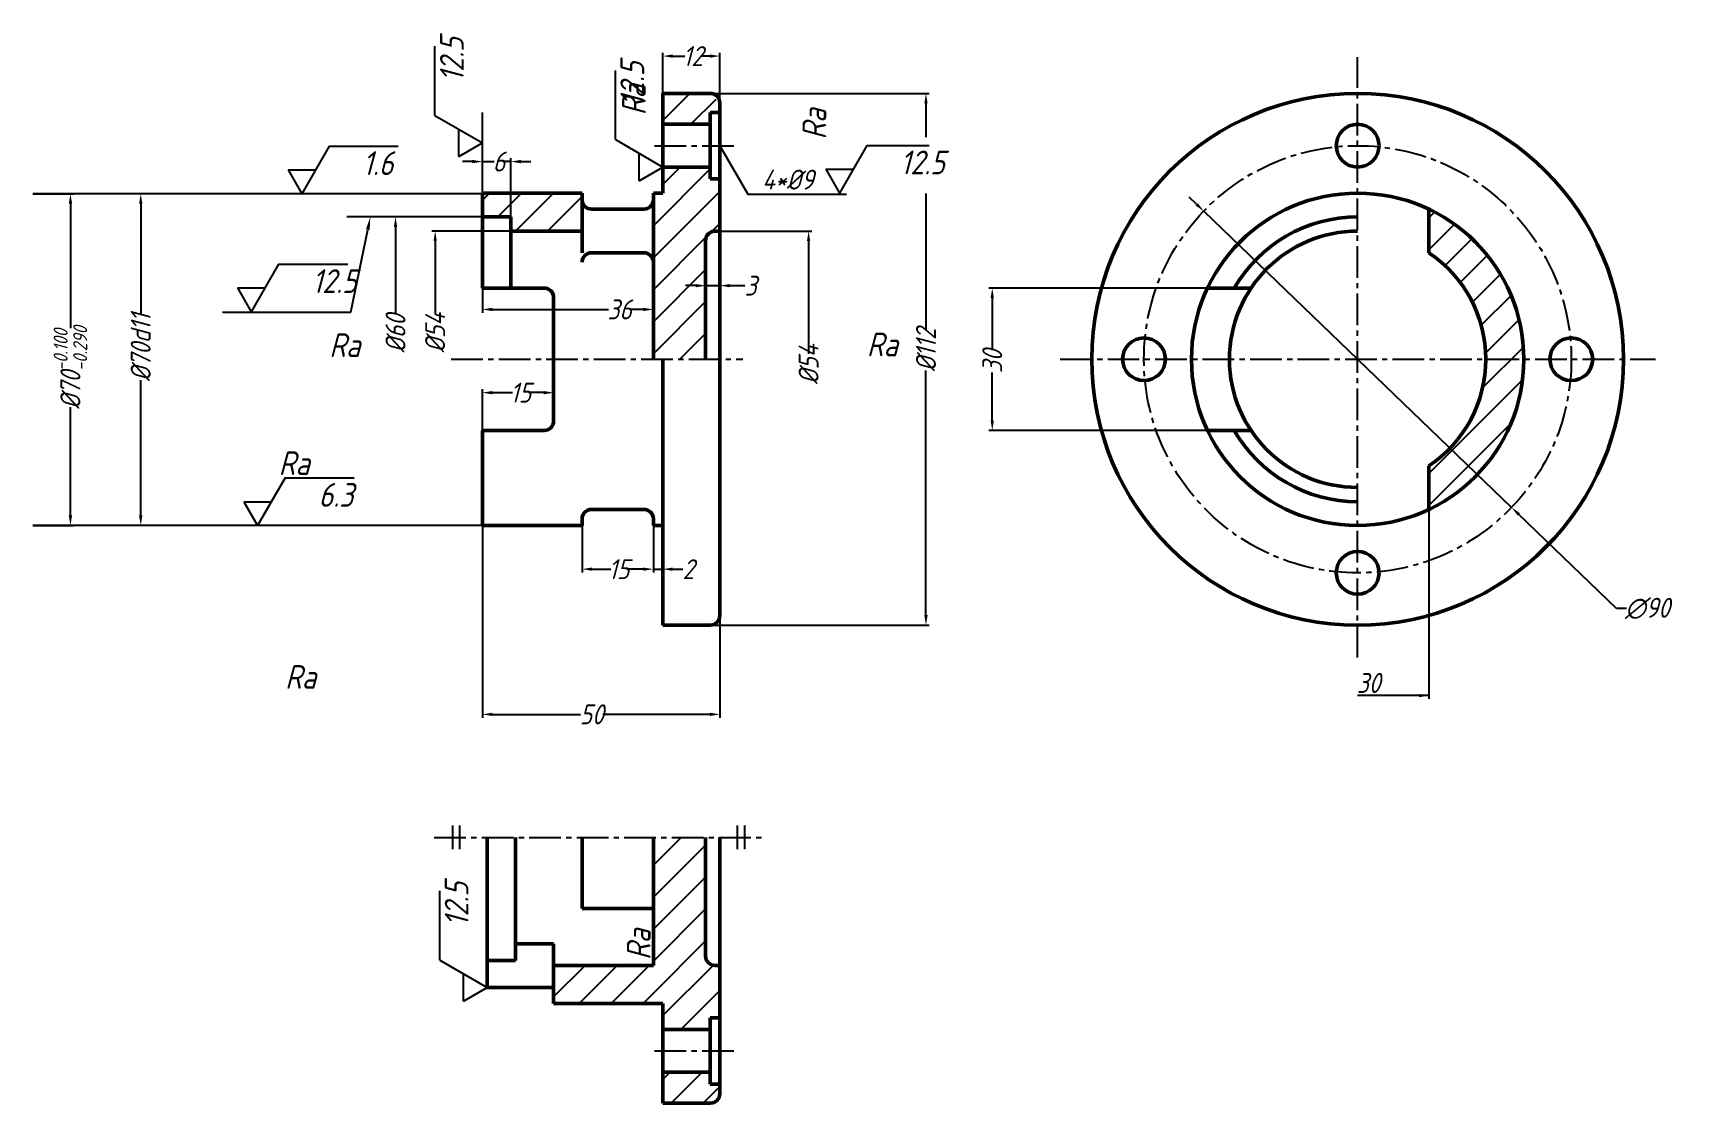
# Model space of a CAD drawing. Header units: millimetres. Extents: x 11 to 357, y 83 to 309.
import ezdxf
from ezdxf.enums import TextEntityAlignment as Align

# ---------------------------------------------------------------- set-up
doc = ezdxf.new("R2010")
doc.units = ezdxf.units.MM
doc.header["$LTSCALE"] = 0.35
doc.linetypes.add('CENTER2', pattern=[28.575, 19.05, -3.175, 3.175, -3.175])
doc.layers.add('粗实线', color=7, linetype='Continuous', lineweight=50)
for name, color, linetype in [('细实线', 3, 'Continuous'), ('细实线h', 2, 'Continuous'), ('细点画线', 1, 'CENTER2')]:
    doc.layers.add(name, color=color, linetype=linetype)
doc.styles.add('工程图样文字', font='gbeitc.shx', dxfattribs={"bigfont": 'gbcbig.shx'})
doc.dimstyles.new('我的标注', dxfattribs={"dimscale": 1.4, "dimtxt": 3, "dimasz": 1.5, "dimexe": 0.5, "dimexo": 0, "dimgap": 0.09, "dimtad": 0, "dimdec": 0, "dimzin": 0, "dimdsep": 46, "dimtxsty": '工程图样文字', "dimcen": 0.09, "dimadec": 0, "dimazin": 0, "dimtfac": 1, "dimtdec": 0, "dimtmove": 0, "dimatfit": 1, "dimfxl": 1, "dimtolj": 1, "dimtzin": 0, "dimarcsym": 0})
doc.dimstyles.new('我的标注$3', dxfattribs={"dimscale": 1.4, "dimtxt": 3, "dimasz": 1.5, "dimexe": 0.5, "dimexo": 0, "dimgap": 0.59, "dimtad": 0, "dimtoh": 1, "dimdec": 0, "dimzin": 0, "dimdsep": 46, "dimtxsty": '工程图样文字', "dimcen": 0.09, "dimadec": 0, "dimazin": 0, "dimtfac": 1, "dimtdec": 0, "dimtmove": 1, "dimatfit": 2, "dimfxl": 1, "dimtolj": 1, "dimtzin": 0, "dimarcsym": 0})

# ---------------------------------------------------------------- blocks, each defined once
blk = doc.blocks.new('*D47')
at = {"layer": 'Defpoints', "color": 0, "linetype": 'ByBlock', "transparency": 16777216}
for p in [(257.81, 271.23), (322.65, 208.81)]:
    blk.add_point(p, dxfattribs=at)
at = {"layer": '细实线h', "color": 0, "linetype": 'ByBlock', "lineweight": -2, "transparency": 16777216}
for p, q in [((256.3, 272.68), (254.78, 274.14)), ((257.81, 271.23), (322.65, 208.81)), ((344.75, 187.54), (324.16, 207.35)), ((346.85, 187.54), (344.75, 187.54))]:
    blk.add_line(p, q, dxfattribs=at)
at = {"layer": '细实线h', "color": 0, "linetype": 'ByBlock', "transparency": 16777216}
for points in [[(256.54, 272.94), (256.05, 272.43), (257.81, 271.23)], [(324.4, 207.61), (323.92, 207.1), (322.65, 208.81)]]:
    blk.add_solid(points, dxfattribs=at)
at = {"layer": '细实线h', "color": 0, "linetype": 'ByBlock', "transparency": 16777216, "insert": (351.26, 187.54), "char_height": 4.2, "attachment_point": 5, "style": '工程图样文字'}
blk.add_mtext('\\A1;∅90', dxfattribs=at)
blk = doc.blocks.new('*D48')
at = {"layer": 'Defpoints', "color": 0, "linetype": 'ByBlock', "transparency": 16777216}
for p in [(263.19, 255.02), (213.27, 225.02), (263.19, 225.02)]:
    blk.add_point(p, dxfattribs=at)
at = {"layer": '细实线h', "color": 0, "linetype": 'ByBlock', "lineweight": -2, "transparency": 16777216}
for p, q in [((263.19, 255.02), (212.57, 255.02)), ((213.27, 252.92), (213.27, 241.93)), ((213.27, 227.12), (213.27, 237.21)), ((263.19, 225.02), (212.57, 225.02))]:
    blk.add_line(p, q, dxfattribs=at)
at = {"layer": '细实线h', "color": 0, "linetype": 'ByBlock', "transparency": 16777216}
for points in [[(212.92, 252.92), (213.62, 252.92), (213.27, 255.02)], [(212.92, 227.12), (213.62, 227.12), (213.27, 225.02)]]:
    blk.add_solid(points, dxfattribs=at)
at = {"layer": '细实线h', "color": 0, "linetype": 'ByBlock', "transparency": 16777216, "insert": (213.27, 239.57), "char_height": 4.2, "attachment_point": 5, "rotation": 90, "style": '工程图样文字'}
blk.add_mtext('\\A1;30', dxfattribs=at)
blk = doc.blocks.new('粗糙度')
for p, q in [((0.577, 1), (0, 0)), ((0.577, 1), (2.033, 1)), ((-0.289, 0.5), (0, 0)), ((-0.289, 0.5), (0.289, 0.5))]:
    blk.add_line(p, q)
at = {"style": '工程图样文字'}
blk.add_text('Ra', height=0.5, dxfattribs=at).set_placement((0.577, -3.591), align=Align.BOTTOM_LEFT)
blk.add_attdef('1', (1.281, 0.393), '', height=0.5, dxfattribs=at)
blk = doc.blocks.new('*D50')
at = {"layer": 'Defpoints', "color": 0, "linetype": 'ByBlock', "transparency": 16777216}
for p in [(105.89, 205.02), (155.89, 186.02), (105.89, 165.22)]:
    blk.add_point(p, dxfattribs=at)
at = {"layer": '细实线h', "color": 0, "linetype": 'ByBlock', "lineweight": -2, "transparency": 16777216}
for p, q in [((105.89, 205.02), (105.89, 164.52)), ((155.89, 186.02), (155.89, 164.52)), ((107.99, 165.22), (126.54, 165.22)), ((153.79, 165.22), (131.25, 165.22))]:
    blk.add_line(p, q, dxfattribs=at)
at = {"layer": '细实线h', "color": 0, "linetype": 'ByBlock', "transparency": 16777216}
for points in [[(107.99, 165.57), (107.99, 164.87), (105.89, 165.22)], [(153.79, 165.57), (153.79, 164.87), (155.89, 165.22)]]:
    blk.add_solid(points, dxfattribs=at)
at = {"layer": '细实线h', "color": 0, "linetype": 'ByBlock', "transparency": 16777216, "insert": (128.89, 165.22), "char_height": 4.2, "attachment_point": 5, "style": '工程图样文字'}
blk.add_mtext('\\A1;50', dxfattribs=at)
blk = doc.blocks.new('*D51')
at = {"layer": 'Defpoints', "color": 0, "linetype": 'ByBlock', "transparency": 16777216}
for p in [(126.89, 205.02), (141.89, 205.02), (126.89, 195.81)]:
    blk.add_point(p, dxfattribs=at)
at = {"layer": '细实线h', "color": 0, "linetype": 'ByBlock', "lineweight": -2, "transparency": 16777216}
for p, q in [((126.89, 205.02), (126.89, 195.11)), ((141.89, 205.02), (141.89, 195.11)), ((128.99, 195.81), (132.92, 195.81)), ((139.79, 195.81), (136.32, 195.81))]:
    blk.add_line(p, q, dxfattribs=at)
at = {"layer": '细实线h', "color": 0, "linetype": 'ByBlock', "transparency": 16777216}
for points in [[(128.99, 196.16), (128.99, 195.46), (126.89, 195.81)], [(139.79, 196.16), (139.79, 195.46), (141.89, 195.81)]]:
    blk.add_solid(points, dxfattribs=at)
at = {"layer": '细实线h', "color": 0, "linetype": 'ByBlock', "transparency": 16777216, "insert": (134.62, 195.81), "char_height": 4.2, "attachment_point": 5, "style": '工程图样文字'}
blk.add_mtext('\\A1;15', dxfattribs=at)
blk = doc.blocks.new('*D52')
at = {"layer": 'Defpoints', "color": 0, "linetype": 'ByBlock', "transparency": 16777216}
for p in [(141.89, 195.81), (143.89, 195.81), (143.89, 195.8)]:
    blk.add_point(p, dxfattribs=at)
at = {"layer": '细实线h', "color": 0, "linetype": 'ByBlock', "lineweight": -2, "transparency": 16777216}
for p, q in [((139.79, 195.8), (137.69, 195.8)), ((141.89, 195.81), (141.89, 195.1)), ((141.89, 195.8), (143.89, 195.8)), ((143.89, 195.81), (143.89, 195.1)), ((145.99, 195.8), (148.09, 195.8))]:
    blk.add_line(p, q, dxfattribs=at)
at = {"layer": '细实线h', "color": 0, "linetype": 'ByBlock', "transparency": 16777216}
for points in [[(139.79, 196.15), (139.79, 195.45), (141.89, 195.8)], [(145.99, 196.15), (145.99, 195.45), (143.89, 195.8)]]:
    blk.add_solid(points, dxfattribs=at)
at = {"layer": '细实线h', "color": 0, "linetype": 'ByBlock', "transparency": 16777216, "insert": (149.27, 195.8), "char_height": 4.2, "attachment_point": 5, "style": '工程图样文字'}
blk.add_mtext('\\A1;2', dxfattribs=at)
blk = doc.blocks.new('*D54')
at = {"layer": 'Defpoints', "color": 0, "linetype": 'ByBlock', "transparency": 16777216}
for p in [(152.89, 255.53), (152.89, 240.02), (155.89, 240.02)]:
    blk.add_point(p, dxfattribs=at)
at = {"layer": '细实线h', "color": 0, "linetype": 'ByBlock', "lineweight": -2, "transparency": 16777216}
for p, q in [((152.89, 240.02), (152.89, 256.23)), ((155.89, 240.02), (155.89, 256.23)), ((150.79, 255.53), (148.69, 255.53)), ((152.89, 255.53), (155.89, 255.53)), ((157.99, 255.53), (161.15, 255.53))]:
    blk.add_line(p, q, dxfattribs=at)
at = {"layer": '细实线h', "color": 0, "linetype": 'ByBlock', "transparency": 16777216}
for points in [[(150.79, 255.88), (150.79, 255.18), (152.89, 255.53)], [(157.99, 255.88), (157.99, 255.18), (155.89, 255.53)]]:
    blk.add_solid(points, dxfattribs=at)
at = {"layer": '细实线h', "color": 0, "linetype": 'ByBlock', "transparency": 16777216, "insert": (162.37, 255.53), "char_height": 4.2, "attachment_point": 5, "style": '工程图样文字'}
blk.add_mtext('\\A1;3', dxfattribs=at)
blk = doc.blocks.new('*D55')
at = {"layer": 'Defpoints', "color": 0, "linetype": 'ByBlock', "transparency": 16777216}
for p in [(120.89, 232.99), (105.89, 225.02), (120.89, 227.02)]:
    blk.add_point(p, dxfattribs=at)
at = {"layer": '细实线h', "color": 0, "linetype": 'ByBlock', "lineweight": -2, "transparency": 16777216}
for p, q in [((105.89, 225.02), (105.89, 233.69)), ((107.99, 232.99), (112.22, 232.99)), ((118.79, 232.99), (115.63, 232.99)), ((120.89, 227.02), (120.89, 233.69))]:
    blk.add_line(p, q, dxfattribs=at)
at = {"layer": '细实线h', "color": 0, "linetype": 'ByBlock', "transparency": 16777216}
for points in [[(107.99, 233.34), (107.99, 232.64), (105.89, 232.99)], [(118.79, 233.34), (118.79, 232.64), (120.89, 232.99)]]:
    blk.add_solid(points, dxfattribs=at)
at = {"layer": '细实线h', "color": 0, "linetype": 'ByBlock', "transparency": 16777216, "insert": (113.92, 232.99), "char_height": 4.2, "attachment_point": 5, "style": '工程图样文字'}
blk.add_mtext('\\A1;15', dxfattribs=at)
blk = doc.blocks.new('*D58')
at = {"layer": 'Defpoints', "color": 0, "linetype": 'ByBlock', "transparency": 16777216}
for p in [(105.89, 255.02), (141.89, 250.52), (141.89, 240.02)]:
    blk.add_point(p, dxfattribs=at)
at = {"layer": '细实线h', "color": 0, "linetype": 'ByBlock', "lineweight": -2, "transparency": 16777216}
for p, q in [((105.89, 255.02), (105.89, 249.82)), ((107.99, 250.52), (132.45, 250.52)), ((139.79, 250.52), (137.08, 250.52)), ((141.89, 240.02), (141.89, 251.22))]:
    blk.add_line(p, q, dxfattribs=at)
at = {"layer": '细实线h', "color": 0, "linetype": 'ByBlock', "transparency": 16777216}
for points in [[(107.99, 250.87), (107.99, 250.17), (105.89, 250.52)], [(139.79, 250.87), (139.79, 250.17), (141.89, 250.52)]]:
    blk.add_solid(points, dxfattribs=at)
at = {"layer": '细实线h', "color": 0, "linetype": 'ByBlock', "transparency": 16777216, "insert": (134.77, 250.52), "char_height": 4.2, "attachment_point": 5, "style": '工程图样文字'}
blk.add_mtext('\\A1;36', dxfattribs=at)
blk = doc.blocks.new('*D62')
at = {"layer": 'Defpoints', "color": 0, "linetype": 'ByBlock', "transparency": 16777216}
for p in [(155.89, 303.89), (143.89, 296.02), (155.89, 294.02)]:
    blk.add_point(p, dxfattribs=at)
at = {"layer": '细实线h', "color": 0, "linetype": 'ByBlock', "lineweight": -2, "transparency": 16777216}
for p, q in [((143.89, 296.02), (143.89, 304.59)), ((155.89, 294.02), (155.89, 304.59)), ((145.99, 303.89), (148.51, 303.89)), ((153.79, 303.89), (151.91, 303.89))]:
    blk.add_line(p, q, dxfattribs=at)
at = {"layer": '细实线h', "color": 0, "linetype": 'ByBlock', "transparency": 16777216}
for points in [[(145.99, 304.24), (145.99, 303.54), (143.89, 303.89)], [(153.79, 304.24), (153.79, 303.54), (155.89, 303.89)]]:
    blk.add_solid(points, dxfattribs=at)
at = {"layer": '细实线h', "color": 0, "linetype": 'ByBlock', "transparency": 16777216, "insert": (150.21, 303.89), "char_height": 4.2, "attachment_point": 5, "style": '工程图样文字'}
blk.add_mtext('\\A1;12', dxfattribs=at)
blk = doc.blocks.new('*D67')
at = {"layer": 'Defpoints', "color": 0, "linetype": 'ByBlock', "transparency": 16777216}
for p in [(58.55, 274.9), (33.93, 205.02), (58.55, 205.02)]:
    blk.add_point(p, dxfattribs=at)
at = {"layer": '细实线h', "color": 0, "linetype": 'ByBlock', "lineweight": -2, "transparency": 16777216}
for p, q in [((58.55, 274.9), (33.23, 274.9)), ((33.93, 272.8), (33.93, 249.34)), ((33.93, 207.12), (33.93, 235.61)), ((58.55, 205.02), (33.23, 205.02))]:
    blk.add_line(p, q, dxfattribs=at)
at = {"layer": '细实线h', "color": 0, "linetype": 'ByBlock', "transparency": 16777216}
for points in [[(33.58, 272.8), (34.28, 272.8), (33.93, 274.9)], [(33.58, 207.12), (34.28, 207.12), (33.93, 205.02)]]:
    blk.add_solid(points, dxfattribs=at)
at = {"layer": '细实线h', "color": 0, "linetype": 'ByBlock', "transparency": 16777216, "insert": (33.93, 242.48), "char_height": 4.2, "attachment_point": 5, "rotation": 90, "style": '工程图样文字'}
blk.add_mtext('\\A1;%%C70d11', dxfattribs=at)
blk = doc.blocks.new('*D68')
at = {"layer": 'Defpoints', "color": 0, "linetype": 'ByBlock', "transparency": 16777216}
for p in [(11.21, 274.9), (11.21, 205.02), (19.12, 205.02)]:
    blk.add_point(p, dxfattribs=at)
at = {"layer": '细实线h', "color": 0, "linetype": 'ByBlock', "lineweight": -2, "transparency": 16777216}
for p, q in [((11.21, 274.9), (19.82, 274.9)), ((19.12, 272.8), (19.12, 246.56)), ((19.12, 207.12), (19.12, 229.9)), ((11.21, 205.02), (19.82, 205.02))]:
    blk.add_line(p, q, dxfattribs=at)
at = {"layer": '细实线h', "color": 0, "linetype": 'ByBlock', "transparency": 16777216}
for points in [[(18.77, 272.8), (19.47, 272.8), (19.12, 274.9)], [(18.77, 207.12), (19.47, 207.12), (19.12, 205.02)]]:
    blk.add_solid(points, dxfattribs=at)
at = {"layer": '细实线h', "color": 0, "linetype": 'ByBlock', "transparency": 16777216, "insert": (19.12, 238.23), "char_height": 4.2, "width": 7.175, "attachment_point": 5, "rotation": 90, "style": '工程图样文字'}
blk.add_mtext('\\A1;%%C70{\\H0.7x;\\S-0.100^ -0.290;}', dxfattribs=at)

msp = doc.modelspace()

# ---------------------------------------------------------------- hatches: boundary and pattern name
at = {"layer": '细实线'}
h = msp.add_hatch(dxfattribs=at)
h.set_pattern_fill('ANSI31', color=256, scale=1.5, style=0)
h.set_pattern_definition([(45, (9.246, 41.187), (-3.367596, 3.367596), [])])
h.paths.add_polyline_path([(317.23, 240.02), (325.23, 240.02, 0.28969), (305.23, 271.64), (305.23, 262.47, -0.250492)])
h.paths.add_polyline_path([(305.23, 217.57), (305.23, 208.4, 0.28969), (325.23, 240.02), (317.23, 240.02, -0.250492)])

# ---------------------------------------------------------------- linework, layer by layer
at = {"layer": '粗实线'}
for p, q in [((153.89, 296.02), (143.89, 296.02)), ((143.89, 296.02), (143.89, 275.02)), ((155.89, 292.02), (153.89, 292.02)), ((153.89, 292.02), (153.89, 278.02)), ((155.89, 294.02), (155.89, 186.02)), ((143.89, 289.52), (153.89, 289.52)), ((143.89, 280.52), (153.89, 280.52)), ((155.89, 278.02), (153.89, 278.02)), ((105.89, 275.02), (126.89, 275.02)), ((105.89, 275.02), (105.89, 255.02)), ((126.89, 275.02), (126.89, 262.47)), ((143.89, 275.02), (141.89, 275.02)), ((141.89, 275.02), (141.89, 240.02)), ((105.89, 270.02), (111.89, 270.02)), ((111.89, 270.02), (111.89, 255.02)), ((139.89, 271.64), (128.89, 271.64)), ((305.23, 271.64), (305.23, 262.47)), ((111.89, 267.02), (126.89, 267.02)), ((155.89, 267.02), (154.89, 267.02)), ((152.89, 265.02), (152.89, 240.02)), ((139.89, 262.47), (128.89, 262.47)), ((105.89, 255.02), (118.89, 255.02)), ((120.89, 253.02), (120.89, 246.13)), ((258.61, 255.02), (267.78, 255.02)), ((120.89, 246.13), (120.89, 227.02)), ((143.89, 240.02), (143.89, 184.02)), ((105.89, 225.02), (105.89, 205.02)), ((105.89, 225.02), (118.89, 225.02)), ((258.61, 225.02), (267.78, 225.02)), ((305.23, 217.57), (305.23, 208.4)), ((139.89, 208.4), (128.89, 208.4)), ((105.89, 205.02), (126.89, 205.02)), ((126.89, 206.4), (126.89, 205.02)), ((141.89, 206.4), (141.89, 205.02)), ((141.89, 205.02), (143.89, 205.02)), ((153.89, 184.02), (143.89, 184.02)), ((106.89, 107.69), (106.89, 139.31)), ((112.89, 113.33), (112.89, 139.31)), ((126.89, 124.31), (126.89, 139.31)), ((141.89, 112.31), (141.89, 139.31)), ((141.89, 112.31), (141.89, 139.31)), ((152.89, 114.31), (152.89, 139.31)), ((155.89, 85.31), (155.89, 139.31)), ((141.89, 124.31), (126.89, 124.31)), ((112.89, 116.86), (120.89, 116.86)), ((120.89, 104.31), (120.89, 116.86)), ((106.89, 113.33), (112.89, 113.33)), ((141.89, 112.31), (120.89, 112.31)), ((155.89, 112.31), (154.89, 112.31)), ((106.89, 107.69), (120.89, 107.69)), ((141.89, 104.31), (120.89, 104.31)), ((143.89, 104.31), (141.89, 104.31)), ((143.89, 83.31), (143.89, 104.31)), ((155.89, 101.31), (153.89, 101.31)), ((153.89, 87.31), (153.89, 101.31)), ((143.89, 98.81), (153.89, 98.81)), ((143.89, 89.81), (153.89, 89.81)), ((155.89, 87.31), (153.89, 87.31)), ((153.89, 83.31), (143.89, 83.31))]:
    msp.add_line(p, q, dxfattribs=at)
for centre, radius in [((290.23, 240.02), 56), ((290.23, 285.02), 4.5), ((290.23, 240.02), 35), ((245.23, 240.02), 4.5), ((335.23, 240.02), 4.5), ((290.23, 195.02), 4.5)]:
    msp.add_circle(centre, radius, dxfattribs=at)
for centre, radius, start, end in [((153.89, 294.02), 2, 0, 90), ((128.89, 273.64), 2, 180, 270), ((139.89, 273.64), 2, 270, 0), ((290.23, 240.02), 30, 90, 150), ((154.89, 265.02), 2, 90, 180), ((290.23, 240.02), 27, 90, 270), ((128.89, 260.47), 2, 90, 180), ((139.89, 260.47), 2, 0, 90), ((290.23, 240.02), 27, 303.749, 56.251), ((118.89, 253.02), 2, 0, 90), ((118.89, 227.02), 2, 270, 0), ((290.23, 240.02), 30, 210, 270), ((128.89, 206.4), 2, 90, 180), ((139.89, 206.4), 2, 0, 90), ((153.89, 186.02), 2, 270, 0), ((154.89, 114.31), 2, 180, 270), ((153.89, 85.31), 2, 270, 360)]:
    msp.add_arc(centre, radius, start, end, dxfattribs=at)
at = {"layer": '细实线'}
for p, q in [((143.89, 290.33), (149.58, 296.02)), ((149.82, 289.52), (155.11, 294.81)), ((143.89, 276.86), (147.55, 280.52)), ((141.89, 268.13), (153.89, 280.13)), ((105.89, 273.54), (107.37, 275.02)), ((109.11, 270.02), (114.11, 275.02)), ((112.85, 267.02), (120.85, 275.02)), ((119.58, 267.02), (126.89, 274.33)), ((141.89, 261.39), (155.89, 275.39)), ((126.32, 267.02), (126.89, 267.6)), ((154.26, 267.02), (155.89, 268.66)), ((141.89, 254.66), (152.89, 265.66)), ((141.89, 247.92), (152.89, 258.92)), ((141.89, 241.19), (152.89, 252.19)), ((147.46, 240.02), (152.89, 245.45)), ((99.65, 136.81), (99.65, 141.81)), ((101.15, 136.81), (101.15, 141.81)), ((141.89, 133.43), (147.78, 139.31)), ((159.65, 136.81), (159.65, 141.81)), ((161.15, 136.81), (161.15, 141.81)), ((141.89, 126.69), (152.89, 137.69)), ((141.89, 119.95), (152.89, 130.95)), ((141.89, 113.22), (152.89, 124.22)), ((141.89, 106.48), (152.89, 117.48)), ((120.89, 105.69), (127.52, 112.31)), ((126.26, 104.31), (134.26, 112.31)), ((132.99, 104.31), (140.99, 112.31)), ((143.89, 101.75), (154.46, 112.31)), ((139.73, 104.31), (141.89, 106.48)), ((147.7, 98.81), (155.89, 107.01)), ((143.89, 88.28), (145.43, 89.81)), ((145.67, 83.31), (152.17, 89.81)), ((152.4, 83.31), (155.89, 86.81))]:
    msp.add_line(p, q, dxfattribs=at)
at = {"layer": '细实线h', "linetype": 'ByBlock'}
for p, q in [((149.58, 296.02), (200.01, 296.02)), ((105.89, 275.02), (105.89, 292.04)), ((199.31, 293.92), (199.31, 286.78)), ((155.89, 285.02), (161.78, 274.82)), ((103.79, 281.67), (101.69, 281.67)), ((105.89, 281.67), (108.37, 281.67)), ((111.89, 281.67), (110.37, 281.67)), ((111.89, 270.02), (111.89, 282.37)), ((113.99, 281.67), (116.09, 281.67)), ((105.89, 274.9), (11.21, 274.9)), ((161.78, 274.82), (182.6, 274.82)), ((199.31, 274.98), (199.31, 246.3)), ((105.89, 270.02), (77.33, 270.02)), ((87.59, 267.92), (87.59, 249.45)), ((119.39, 267.02), (95.24, 267.02)), ((155.89, 267.02), (175.29, 267.02)), ((95.94, 264.92), (95.94, 249.45)), ((174.59, 264.92), (174.59, 241.16)), ((199.31, 186.12), (199.31, 237.65)), ((305.23, 212.98), (305.23, 168.47)), ((105.89, 205.02), (11.21, 205.02)), ((148.89, 184.02), (200.01, 184.02)), ((305.23, 169.17), (290.23, 169.17))]:
    msp.add_line(p, q, dxfattribs=at)
at = {"layer": '细实线h'}
for p, q in [((186.85, 285.05), (181.08, 275.05)), ((186.85, 285.05), (199.99, 285.05)), ((178.19, 280.05), (181.08, 275.05)), ((178.19, 280.05), (183.96, 280.05))]:
    msp.add_line(p, q, dxfattribs=at)
at = {"layer": '细实线h', "linetype": 'ByBlock'}
msp.add_lwpolyline([(81.75, 267.32, 0.8, 0, 0), (82.28, 270.02, 0, 0, 0)], format="xyseb", dxfattribs=at)
for points in [[(78.19, 249.94), (81.75, 267.32)], [(51.16, 249.94), (78.19, 249.94)]]:
    msp.add_lwpolyline(points, dxfattribs=at)
for points in [[(198.96, 293.92), (199.66, 293.92), (199.31, 296.02)], [(103.79, 282.02), (103.79, 281.32), (105.89, 281.67)], [(113.99, 282.02), (113.99, 281.32), (111.89, 281.67)], [(87.24, 267.92), (87.94, 267.92), (87.59, 270.02)], [(95.59, 264.92), (96.29, 264.92), (95.94, 267.02)], [(174.24, 264.92), (174.94, 264.92), (174.59, 267.02)], [(198.96, 186.12), (199.66, 186.12), (199.31, 184.02)], [(303.13, 169.52), (303.13, 168.82), (305.23, 169.17)]]:
    msp.add_solid(points, dxfattribs=at)
at = {"layer": '细点画线'}
for p, q in [((290.23, 177.18), (290.23, 303.64)), ((142.17, 285.02), (159.33, 285.02)), ((99.34, 240.02), (160.76, 240.02)), ((227.58, 240.02), (352.97, 240.02)), ((95.76, 139.31), (165.04, 139.31)), ((142.17, 94.31), (159.33, 94.31))]:
    msp.add_line(p, q, dxfattribs=at)
msp.add_circle((290.23, 240.02), 45, dxfattribs=at)

# ---------------------------------------------------------------- block references
at = {"layer": '细实线h', "linetype": 'ByBlock', "xscale": 10, "yscale": 10, "zscale": 10, "rotation": 90}
for p in [(105.89, 285.64), (143.89, 280.52)]:
    msp.add_blockref('粗糙度', p, dxfattribs=at).add_auto_attribs({'1': '12.5'})
at = {"layer": '细实线h', "linetype": 'ByBlock', "xscale": 10, "yscale": 10, "zscale": 10}
for p, values in [((67.85, 274.9), {'1': '1.6'}), ((57.2, 250.05), {'1': '12.5'}), ((58.55, 205.02), {'1': '6.3'})]:
    msp.add_blockref('粗糙度', p, dxfattribs=at).add_auto_attribs(values)
at = {"layer": '细实线h', "color": 2, "linetype": 'ByBlock', "xscale": 10, "yscale": 10, "zscale": 10, "rotation": 90}
msp.add_blockref('粗糙度', (106.89, 107.69), dxfattribs=at).add_auto_attribs({'1': '12.5'})

# ---------------------------------------------------------------- texts
at = {"layer": '细实线h', "style": '工程图样文字'}
msp.add_text('Ra', height=5, dxfattribs=at).set_placement((186.85, 239.14), align=Align.BOTTOM_LEFT)
at = {"layer": '细实线h', "linetype": 'ByBlock', "char_height": 4.2, "attachment_point": 5, "style": '工程图样文字'}
for s, insert in [('\\A1;6', (109.37, 281.67)), ('\\A1;4*%%C9', (170.23, 277.87)), ('\\A1;30', (292.52, 171.83))]:
    msp.add_mtext(s, dxfattribs=dict(at, insert=insert))
at = {"layer": '细实线h', "linetype": 'ByBlock', "char_height": 4.2, "attachment_point": 5, "rotation": 90, "style": '工程图样文字'}
for s, insert in [('\\A1;%%C60', (87.59, 245.44)), ('\\A1;%%C54', (95.94, 245.58)), ('\\A1;%%C112', (199.31, 241.97)), ('{\\A1;%%C54}', (174.59, 238.93))]:
    msp.add_mtext(s, dxfattribs=dict(at, insert=insert))
at = {"layer": '细实线h', "style": '工程图样文字'}
msp.add_attdef('12.5', (193.88, 278.98), '6.3', height=5, dxfattribs=at)

# ---------------------------------------------------------------- dimensions: what is measured, and where the dimension line sits
at = {"layer": '细实线h', "linetype": 'ByBlock'}
for base, p1, p2, picture, middle in [((155.89, 303.89), (143.89, 296.02), (155.89, 294.02), '*D62', (150.21, 303.89)), ((141.89, 250.52), (105.89, 255.02), (141.89, 240.02), '*D58', (134.77, 250.52)), ((120.89, 232.99), (105.89, 225.02), (120.89, 227.02), '*D55', (113.92, 232.99)), ((105.89, 165.22), (155.89, 186.02), (105.89, 205.02), '*D50', (128.89, 165.22)), ((126.89, 195.81), (141.89, 205.02), (126.89, 205.02), '*D51', (134.62, 195.81)), ((143.89, 195.8), (141.89, 195.81), (143.89, 195.81), '*D52', (149.27, 195.8))]:
    dim = msp.add_linear_dim(base=base, p1=p1, p2=p2, dimstyle='我的标注', dxfattribs=at)
    dim.commit()
    dim.dimension.update_dxf_attribs({"geometry": picture, "text_midpoint": middle, "dimtype": 160})
for base, p1, p2, text, picture, middle in [((19.12, 205.02), (11.21, 274.9), (11.21, 205.02), '%%C<>{\\H0.7x;\\S-0.100^ -0.290;}', '*D68', (19.12, 238.23)), ((33.93, 205.02), (58.55, 274.9), (58.55, 205.02), '%%C<>d11', '*D67', (33.93, 242.48))]:
    dim = msp.add_linear_dim(base=base, p1=p1, p2=p2, angle=90, text=text, dimstyle='我的标注', dxfattribs=at)
    dim.commit()
    dim.dimension.update_dxf_attribs({"geometry": picture, "text_midpoint": middle, "dimtype": 160})
dim = msp.add_diameter_dim_2p(p1=(257.81, 271.23), p2=(322.65, 208.81), dimstyle='我的标注$3', dxfattribs=at)
dim.commit()
dim.dimension.update_dxf_attribs({"geometry": '*D47', "text_midpoint": (344.75, 187.54), "dimtype": 163})
for base, p1, p2, angle, picture, middle, dimtype in [((152.89, 255.53), (155.89, 240.02), (152.89, 240.02), 180, '*D54', (162.37, 255.53), 161), ((213.27, 225.02), (263.19, 255.02), (263.19, 225.02), 90, '*D48', (213.27, 239.57), 160)]:
    dim = msp.add_linear_dim(base=base, p1=p1, p2=p2, angle=angle, dimstyle='我的标注', dxfattribs=at)
    dim.commit()
    dim.dimension.update_dxf_attribs({"geometry": picture, "text_midpoint": middle, "dimtype": dimtype})

doc.saveas('drawing.dxf')
